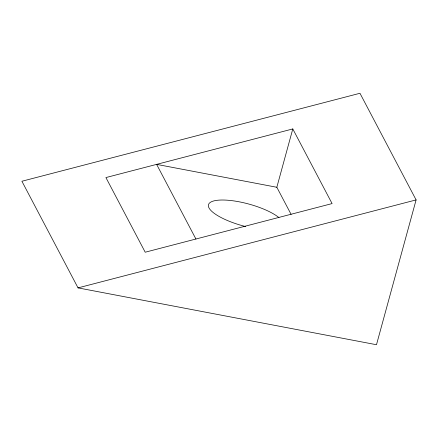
<?xml version="1.0" encoding="UTF-8"?>
<svg xmlns="http://www.w3.org/2000/svg" width="438" height="438" viewBox="0 0 438 438"><rect width="100%" height="100%" fill="white"/><g stroke="black" fill="none" stroke-linecap="round" stroke-linejoin="round"><path stroke-width="0.66" d="M291.095 214.363L276.832 187.272L292.792 128.936L105.914 177.571L145.208 252.217L332.086 203.582L292.792 128.936M416.1 199.909L376.483 344.728L78.035 287.886L21.9 181.25L359.965 93.272L416.1 199.909L78.035 287.886M276.832 187.272L156.623 164.376L195.917 239.022M245.702 226.577A38.84 11.289 15.3 0 1 208.855 207.623A38.84 11.289 15.3 0 1 233.722 200.894A38.84 11.289 15.3 0 1 278.924 217.582"/></g></svg>
